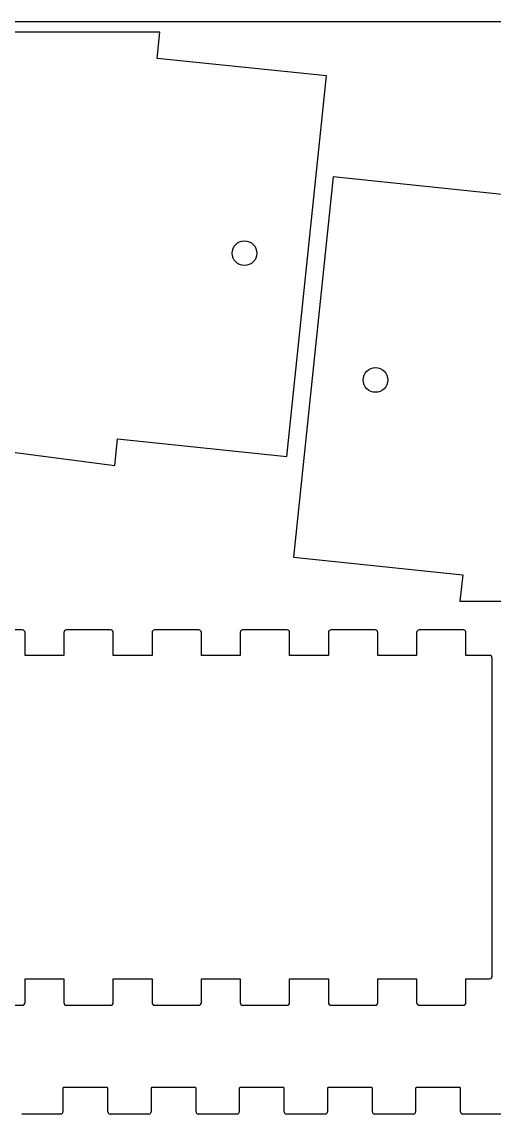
# Model space of a CAD drawing. Extents: x 296 to 1497, y 3 to 304.
# Drawn here: x 1139.3 to 1192.9, y 179.1 to 303.1 of the extents above; entities that cross this region are included whole.
import ezdxf

# ---------------------------------------------------------------- set-up
doc = ezdxf.new("R2010")
doc.units = 0
doc.layers.add('FLAT_PANELS', color=1, linetype='CONTINUOUS')
doc.layers.add('HELP_LINES', color=3, linetype='CONTINUOUS')

msp = doc.modelspace()

# ---------------------------------------------------------------- linework, layer by layer
at = {"layer": 'FLAT_PANELS'}
for p, q in [((1154.97, 301.94, 0), (1025.58, 301.94)), ((1154.66, 298.94), (1154.97, 301.94, 0)), ((1173.85, 296.95), (1154.66, 298.94)), ((1169.37, 253.77), (1173.85, 296.95)), ((1174.6, 285.51), (1170.11, 242.33)), ((1193.79, 283.51), (1174.6, 285.51)), ((1149.85, 252.72), (1150.17, 255.72)), ((1150.17, 255.72), (1150.17, 255.76)), ((1150.17, 255.76), (1169.37, 253.77)), ((1134.02, 254.8), (1149.85, 252.72)), ((1149.85, 252.72), (1149.85, 252.72)), ((1170.11, 242.33), (1189.3, 240.33)), ((1189.3, 240.33), (1188.99, 237.33, 0)), ((1188.99, 237.33, 0), (1318.38, 237.33)), ((1139.37, 234.07, 0), (1134.37, 234.07, 0)), ((1139.67, 231.17, 0), (1139.67, 233.77, 0)), ((1144.07, 233.77, 0), (1144.07, 231.17, 0)), ((1149.37, 234.07, 0), (1144.37, 234.07, 0)), ((1149.67, 231.17, 0), (1149.67, 233.77, 0)), ((1154.07, 233.77, 0), (1154.07, 231.17, 0)), ((1159.37, 234.07, 0), (1154.37, 234.07, 0)), ((1159.67, 231.17, 0), (1159.67, 233.77, 0)), ((1164.07, 233.77, 0), (1164.07, 231.17, 0)), ((1169.37, 234.07, 0), (1164.37, 234.07, 0)), ((1169.67, 231.17, 0), (1169.67, 233.77, 0)), ((1174.07, 233.77, 0), (1174.07, 231.17, 0)), ((1179.37, 234.07, 0), (1174.37, 234.07, 0)), ((1179.67, 231.17, 0), (1179.67, 233.77, 0)), ((1184.07, 233.77, 0), (1184.07, 231.17, 0)), ((1189.37, 234.07, 0), (1184.37, 234.07, 0)), ((1189.67, 231.17, 0), (1189.67, 233.77, 0)), ((1144.07, 231.17, 0), (1139.67, 231.17, 0)), ((1154.07, 231.17, 0), (1149.67, 231.17, 0)), ((1164.07, 231.17, 0), (1159.67, 231.17, 0)), ((1174.07, 231.17, 0), (1169.67, 231.17, 0)), ((1184.07, 231.17, 0), (1179.67, 231.17, 0)), ((1192.34, 231.17, 0), (1189.67, 231.17, 0)), ((1192.64, 194.76, 0), (1192.64, 230.87, 0)), ((1139.67, 191.76, 0), (1139.67, 194.46, 0)), ((1139.67, 194.46, 0), (1144.07, 194.46, 0)), ((1144.07, 194.46, 0), (1144.07, 191.76, 0)), ((1149.67, 191.76, 0), (1149.67, 194.46, 0)), ((1149.67, 194.46, 0), (1154.07, 194.46, 0)), ((1154.07, 194.46, 0), (1154.07, 191.76, 0)), ((1159.67, 191.76, 0), (1159.67, 194.46, 0)), ((1159.67, 194.46, 0), (1164.07, 194.46, 0)), ((1164.07, 194.46, 0), (1164.07, 191.76, 0)), ((1169.67, 191.76, 0), (1169.67, 194.46, 0)), ((1169.67, 194.46, 0), (1174.07, 194.46, 0)), ((1174.07, 194.46, 0), (1174.07, 191.76, 0)), ((1179.67, 191.76, 0), (1179.67, 194.46, 0)), ((1179.67, 194.46, 0), (1184.07, 194.46, 0)), ((1184.07, 194.46, 0), (1184.07, 191.76, 0)), ((1189.67, 191.76, 0), (1189.67, 194.46, 0)), ((1189.67, 194.46, 0), (1192.34, 194.46, 0)), ((1134.37, 191.46, 0), (1139.37, 191.46, 0)), ((1144.37, 191.46, 0), (1149.37, 191.46, 0)), ((1154.37, 191.46, 0), (1159.37, 191.46, 0)), ((1164.37, 191.46, 0), (1169.37, 191.46, 0)), ((1174.37, 191.46, 0), (1179.37, 191.46, 0)), ((1184.37, 191.46, 0), (1189.37, 191.46, 0)), ((1144.01, 182.11), (1143.96, 182.06)), ((1143.96, 182.06), (1143.96, 179.35)), ((1149.01, 182.11), (1144.01, 182.11)), ((1149.06, 182.06), (1149.01, 182.11)), ((1149.06, 179.35), (1149.06, 182.06)), ((1154.01, 182.11), (1153.96, 182.06)), ((1153.96, 182.06), (1153.96, 179.35)), ((1159.01, 182.11), (1154.01, 182.11)), ((1159.06, 182.06), (1159.01, 182.11)), ((1159.06, 179.35), (1159.06, 182.06)), ((1164.01, 182.11), (1163.96, 182.06)), ((1163.96, 182.06), (1163.96, 179.35)), ((1169.01, 182.11), (1164.01, 182.11)), ((1169.06, 182.06), (1169.01, 182.11)), ((1169.06, 179.35), (1169.06, 182.06)), ((1174.01, 182.11), (1173.96, 182.06)), ((1173.96, 182.06), (1173.96, 179.35)), ((1179.01, 182.11), (1174.01, 182.11)), ((1179.06, 182.06), (1179.01, 182.11)), ((1179.06, 179.35), (1179.06, 182.06)), ((1184.01, 182.11), (1183.96, 182.06)), ((1183.96, 182.06), (1183.96, 179.35)), ((1189.01, 182.11), (1184.01, 182.11)), ((1189.06, 182.06), (1189.01, 182.11)), ((1189.06, 179.35), (1189.06, 182.06)), ((1143.71, 179.1), (1139.31, 179.1)), ((1153.71, 179.1), (1149.31, 179.1)), ((1163.71, 179.1), (1159.31, 179.1)), ((1173.71, 179.1), (1169.31, 179.1)), ((1183.71, 179.1), (1179.31, 179.1)), ((1193.71, 179.1), (1189.31, 179.1))]:
    msp.add_line(p, q, dxfattribs=at)
for centre in [(1164.55, 276.83), (1179.41, 262.44)]:
    msp.add_circle(centre, 1.4, dxfattribs=at)
for centre, radius, start, end in [((1139.37, 233.77, 0), 0.3, 360, 90), ((1144.37, 233.77, 0), 0.3, 90, 180), ((1149.37, 233.77, 0), 0.3, 360, 90), ((1154.37, 233.77, 0), 0.3, 90, 180), ((1159.37, 233.77, 0), 0.3, 360, 90), ((1164.37, 233.77, 0), 0.3, 90, 180), ((1169.37, 233.77, 0), 0.3, 360, 90), ((1174.37, 233.77, 0), 0.3, 90, 180), ((1179.37, 233.77, 0), 0.3, 360, 90), ((1184.37, 233.77, 0), 0.3, 90, 180), ((1189.37, 233.77, 0), 0.3, 360, 90), ((1192.34, 230.87, 0), 0.3, 0, 90.0004), ((1192.34, 194.76, 0), 0.3, 269.9996, 0), ((1139.37, 191.76, 0), 0.3, 269.9998, 0), ((1144.37, 191.76, 0), 0.3, 180, 269.9998), ((1149.37, 191.76, 0), 0.3, 269.9998, 0), ((1154.37, 191.76, 0), 0.3, 180, 269.9998), ((1159.37, 191.76, 0), 0.3, 269.9998, 0), ((1164.37, 191.76, 0), 0.3, 180, 269.9998), ((1169.37, 191.76, 0), 0.3, 269.9998, 0), ((1174.37, 191.76, 0), 0.3, 180, 269.9998), ((1179.37, 191.76, 0), 0.3, 269.9998, 0), ((1184.37, 191.76, 0), 0.3, 180, 269.9998), ((1189.37, 191.76, 0), 0.3, 269.9998, 0), ((1143.71, 179.35), 0.25, 270, 0), ((1149.31, 179.35), 0.25, 180, 270), ((1153.71, 179.35), 0.25, 270, 0), ((1159.31, 179.35), 0.25, 180, 270), ((1163.71, 179.35), 0.25, 270, 0), ((1169.31, 179.35), 0.25, 180, 270), ((1173.71, 179.35), 0.25, 270, 0), ((1179.31, 179.35), 0.25, 180, 270), ((1183.71, 179.35), 0.25, 270, 0), ((1189.31, 179.35), 0.25, 180, 270)]:
    msp.add_arc(centre, radius, start, end, dxfattribs=at)
at = {"layer": 'HELP_LINES'}
msp.add_line((1496.91, 303.09), (896.91, 303.09), dxfattribs=at)

doc.saveas('drawing.dxf')
